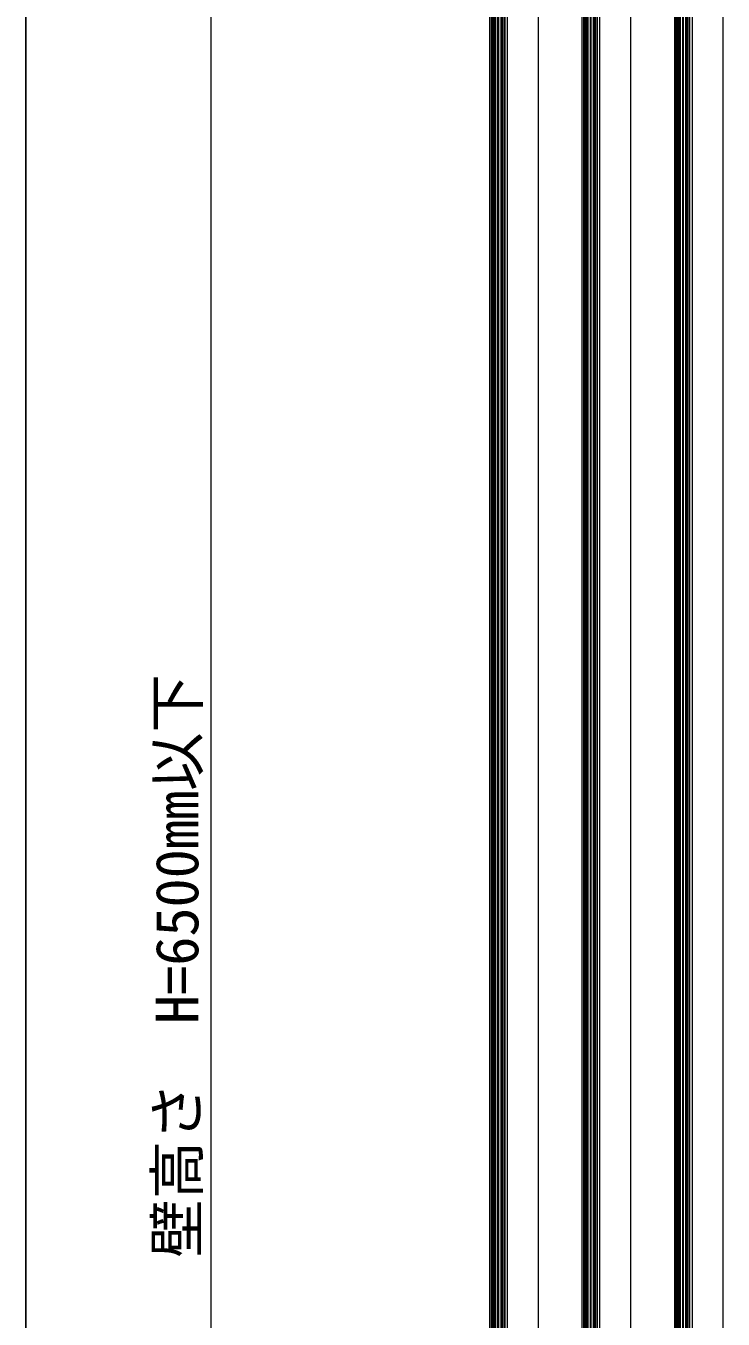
# Model space of a CAD drawing. Units: millimetres on the paper, with parts at other scales. Extents: x -195 to 324, y -600 to 138.
# Drawn here: x -96.45 to -78.54, y -53.49 to -20.28 of the extents above; entities that cross this region are included whole.
import ezdxf
from ezdxf.enums import TextEntityAlignment as Align

# ---------------------------------------------------------------- set-up
doc = ezdxf.new("R2010")
doc.units = ezdxf.units.MM
doc.layers.add('A-2_スタッド', color=3, linetype='Continuous', lineweight=18)
doc.layers.add('A-5_寸法', color=7, linetype='Continuous', lineweight=18)
doc.layers.add('F-3_ランナー', color=4, linetype='Continuous')
doc.styles.add('ＭＳ ゴシック', font='')
doc.styles.get('ＭＳ ゴシック').set_extended_font_data('MS Gothic')

msp = doc.modelspace()

# ---------------------------------------------------------------- linework, layer by layer
at = {"layer": 'A-2_スタッド'}
for p, q in [((-84.537, -7.461), (-84.537, -84.436)), ((-84.496, -7.472), (-84.496, -84.447)), ((-84.465, -84.456), (-84.465, -7.481)), ((-84.439, -7.488), (-84.439, -84.463)), ((-84.403, -84.472), (-84.403, -7.497)), ((-84.382, -84.478), (-84.382, -7.503)), ((-84.331, -7.516), (-84.331, -84.492)), ((-84.311, -84.497), (-84.311, -7.522)), ((-84.3, -84.5), (-84.3, -7.525)), ((-84.249, -7.538), (-84.249, -84.513)), ((-84.219, -7.547), (-84.219, -84.522)), ((-84.192, -84.529), (-84.192, -7.554)), ((-84.156, -7.563), (-84.156, -84.538)), ((-84.136, -84.544), (-84.136, -7.569)), ((-84.083, -7.583), (-84.083, -84.558)), ((-83.283, -84.539), (-83.283, -7.797)), ((-82.164, -8.097), (-82.164, -85.072)), ((-82.122, -8.108), (-82.122, -85.083)), ((-82.092, -85.092), (-82.092, -8.117)), ((-82.065, -8.124), (-82.065, -85.099)), ((-82.029, -85.108), (-82.029, -8.133)), ((-82.009, -85.114), (-82.009, -8.139)), ((-81.958, -8.152), (-81.958, -85.127)), ((-81.937, -85.133), (-81.937, -8.158)), ((-81.927, -85.136), (-81.927, -8.161)), ((-81.876, -8.174), (-81.876, -85.149)), ((-81.846, -8.182), (-81.846, -85.158)), ((-81.819, -85.165), (-81.819, -8.19)), ((-81.783, -8.199), (-81.783, -85.174)), ((-81.762, -85.18), (-81.762, -8.205)), ((-81.71, -8.219), (-81.71, -85.194)), ((-80.91, -85.175), (-80.91, -8.433)), ((-79.79, -8.733), (-79.79, -85.708)), ((-79.749, -8.744), (-79.749, -85.719)), ((-79.719, -85.727), (-79.719, -8.752)), ((-79.692, -8.76), (-79.692, -85.735)), ((-79.656, -85.744), (-79.656, -8.769)), ((-79.635, -85.75), (-79.635, -8.775)), ((-79.585, -8.788), (-79.585, -85.763)), ((-79.564, -85.769), (-79.564, -8.794)), ((-79.553, -85.772), (-79.553, -8.797)), ((-79.503, -8.81), (-79.503, -85.785)), ((-79.472, -8.818), (-79.472, -85.793)), ((-79.446, -85.801), (-79.446, -8.825)), ((-79.41, -8.835), (-79.41, -85.81)), ((-79.389, -85.816), (-79.389, -8.841)), ((-79.337, -8.855), (-79.337, -85.83)), ((-78.537, -85.811), (-78.537, -9.069))]:
    msp.add_line(p, q, dxfattribs=at)
at = {"layer": 'A-5_寸法', "color": 4}
msp.add_lwpolyline([(-91.692, -83.378), (-91.692, -5.455), (-89.41, -5.455)], dxfattribs=at)
at = {"layer": 'F-3_ランナー', "color": 3}
msp.add_line((-96.454, 12.506), (-96.454, -95.494), dxfattribs=at)

# ---------------------------------------------------------------- texts
at = {"layer": 'A-5_寸法', "style": 'ＭＳ ゴシック'}
msp.add_text('壁高さ\u3000H=6500mm以下', height=1.1, rotation=90, dxfattribs=at).set_placement((-91.692, -51.916), align=Align.BOTTOM_LEFT)

doc.saveas('drawing.dxf')
